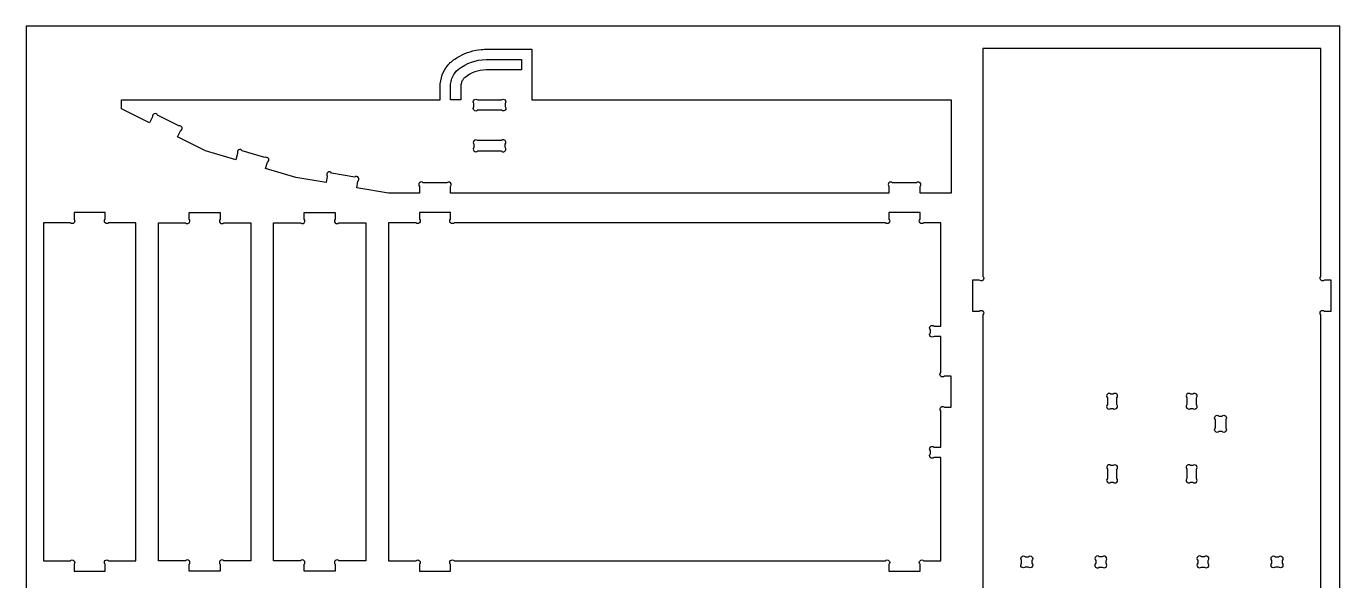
# Model space of a CAD drawing. Extents: x 9.7 to 25.6, y 2.8 to 20.8.
# Drawn here: x 9.75 to 25.62, y 14.08 to 20.78 of the extents above; entities that cross this region are included whole.
import ezdxf

# ---------------------------------------------------------------- set-up
doc = ezdxf.new("R2010")
doc.units = 0
doc.header["$MEASUREMENT"] = 0
doc.layers.get('0').update_dxf_attribs({"linetype": 'CONTINUOUS'})
doc.layers.add('SECTIONCUTEDGES', color=18, linetype='CONTINUOUS')

msp = doc.modelspace()

# ---------------------------------------------------------------- linework, layer by layer
msp.add_lwpolyline([(25.617, 20.781), (9.748, 20.781), (9.748, 2.759), (25.617, 2.759)], close=True)
for points in [[(22.923, 16.209), (22.923, 16.292, 1), (22.879, 16.336), (22.853, 16.336, 1), (22.809, 16.292), (22.809, 16.209, 1), (22.853, 16.164), (22.879, 16.164, 1)], [(23.771, 16.292), (23.771, 16.209, 1), (23.815, 16.164), (23.841, 16.164, 1), (23.885, 16.209), (23.885, 16.292, 1), (23.841, 16.336), (23.815, 16.336, 1)], [(22.923, 15.316), (22.923, 15.428, 1), (22.879, 15.472), (22.853, 15.472, 1), (22.809, 15.428), (22.809, 15.316, 1), (22.853, 15.272), (22.879, 15.272, 1)], [(23.771, 15.428), (23.771, 15.316, 1), (23.815, 15.272), (23.841, 15.272, 1), (23.885, 15.316), (23.885, 15.428, 1), (23.841, 15.472), (23.815, 15.472, 1)]]:
    msp.add_lwpolyline(points, format="xyb", close=True)
at = {"layer": 'SECTIONCUTEDGES'}
for points in [[(10.899, 19.784), (10.899, 19.891), (14.747, 19.891, -0.002134), (14.748, 20.051, -0.087341), (14.774, 20.193, -0.074516), (14.836, 20.304, -0.050894), (14.871, 20.342, -0.0521), (14.985, 20.421, -0.105525), (15.246, 20.5, -0.010514), (15.264, 20.502, -0.005257), (15.301, 20.503), (15.855, 20.503), (15.855, 19.891), (20.921, 19.891), (20.921, 18.765), (20.546, 18.765), (20.546, 18.846, 1), (20.502, 18.89), (20.215, 18.89, 1), (20.171, 18.846), (20.171, 18.765), (14.874, 18.765), (14.874, 18.846, 1), (14.83, 18.89), (14.544, 18.89, 1), (14.499, 18.846), (14.499, 18.765), (14.124, 18.765), (13.741, 18.829), (13.755, 18.908, 1), (13.719, 18.959), (13.436, 19.008, 1), (13.385, 18.971), (13.372, 18.892), (13.004, 18.954), (12.639, 19.061), (12.662, 19.139, 1), (12.632, 19.194), (12.357, 19.275, 1), (12.302, 19.245), (12.279, 19.167), (11.914, 19.274), (11.574, 19.445), (11.61, 19.517, 1), (11.59, 19.577), (11.334, 19.705, 1), (11.275, 19.686), (11.239, 19.613)], [(15.533, 19.847), (15.533, 19.81, -1), (15.488, 19.766), (15.202, 19.766, -1), (15.157, 19.81), (15.157, 19.847, -1), (15.202, 19.891), (15.488, 19.891, -1)], [(15.202, 19.274), (15.488, 19.274, 1), (15.533, 19.319), (15.533, 19.355, 1), (15.488, 19.399), (15.202, 19.399, 1), (15.157, 19.355), (15.157, 19.319, 1)], [(9.957, 14.323), (10.282, 14.323, -1), (10.326, 14.279), (10.326, 14.198), (10.701, 14.198), (10.701, 14.279, -1), (10.746, 14.323), (11.071, 14.323), (11.071, 18.406), (10.746, 18.406, -1), (10.701, 18.45), (10.701, 18.531), (10.326, 18.531), (10.326, 18.45, -1), (10.282, 18.406), (9.957, 18.406)], [(11.716, 14.198), (11.716, 14.279, 1), (11.672, 14.323), (11.347, 14.323), (11.347, 18.406), (11.672, 18.406, 1), (11.716, 18.45), (11.716, 18.531), (12.091, 18.531), (12.091, 18.45, 1), (12.135, 18.406), (12.461, 18.406), (12.461, 14.323), (12.135, 14.323, 1), (12.091, 14.279), (12.091, 14.198)], [(13.106, 14.198), (13.106, 14.279, 1), (13.062, 14.323), (12.737, 14.323), (12.737, 18.406), (13.062, 18.406, 1), (13.106, 18.45), (13.106, 18.531), (13.481, 18.531), (13.481, 18.45, 1), (13.525, 18.406), (13.85, 18.406), (13.85, 14.323), (13.525, 14.323, 1), (13.481, 14.279), (13.481, 14.198)], [(14.126, 14.323), (14.455, 14.323, -1), (14.499, 14.279), (14.499, 14.198), (14.874, 14.198), (14.874, 14.279, -1), (14.919, 14.323), (20.127, 14.323, -1), (20.171, 14.279), (20.171, 14.198), (20.546, 14.198), (20.546, 14.279, -1), (20.59, 14.323), (20.796, 14.323), (20.796, 15.57), (20.715, 15.57, -1), (20.671, 15.615), (20.671, 15.651, -1), (20.715, 15.695), (20.796, 15.695), (20.796, 16.132, -1), (20.84, 16.177), (20.921, 16.177), (20.921, 16.552), (20.84, 16.552, -1), (20.796, 16.596), (20.796, 17.033), (20.715, 17.033, -1), (20.671, 17.077), (20.671, 17.114, -1), (20.715, 17.158), (20.796, 17.158), (20.796, 18.406), (20.59, 18.406, -1), (20.546, 18.45), (20.546, 18.531), (20.171, 18.531), (20.171, 18.45, -1), (20.127, 18.406), (14.919, 18.406, -1), (14.874, 18.45), (14.874, 18.531), (14.499, 18.531), (14.499, 18.45, -1), (14.455, 18.406), (14.126, 18.406)], [(24.239, 16.026), (24.239, 15.927, -1), (24.195, 15.883), (24.159, 15.883, -1), (24.114, 15.927), (24.114, 16.026, -1), (24.159, 16.071), (24.195, 16.071, -1)], [(21.854, 14.246), (21.817, 14.246, -1), (21.773, 14.291), (21.773, 14.327, -1), (21.817, 14.371), (21.854, 14.371, -1), (21.898, 14.327), (21.898, 14.291, -1)], [(22.748, 14.371), (22.712, 14.371, 1), (22.668, 14.327), (22.668, 14.291, 1), (22.712, 14.246), (22.748, 14.246, 1), (22.793, 14.291), (22.793, 14.327, 1)], [(23.945, 14.246), (23.982, 14.246, 1), (24.026, 14.291), (24.026, 14.327, 1), (23.982, 14.371), (23.945, 14.371, 1), (23.901, 14.327), (23.901, 14.291, 1)], [(24.84, 14.371), (24.877, 14.371, -1), (24.921, 14.327), (24.921, 14.291, -1), (24.877, 14.246), (24.84, 14.246, -1), (24.796, 14.291), (24.796, 14.327, -1)]]:
    msp.add_lwpolyline(points, format="xyb", close=True, dxfattribs=at)
msp.add_lwpolyline([(25.388, 11.95), (25.388, 17.294, -1), (25.432, 17.338), (25.513, 17.338), (25.513, 17.714), (25.432, 17.714, -1), (25.388, 17.758), (25.388, 20.514), (21.306, 20.514), (21.306, 17.758, -1), (21.261, 17.714), (21.181, 17.714), (21.181, 17.338), (21.261, 17.338, -1), (21.306, 17.294), (21.306, 11.95)], format="xyb", dxfattribs=at)
msp.add_lwpolyline([(14.997, 19.891), (14.872, 19.891), (14.872, 20.042), (14.873, 20.062), (14.874, 20.08), (14.877, 20.098), (14.881, 20.115), (14.886, 20.133), (14.891, 20.15), (14.898, 20.166), (14.906, 20.183), (14.915, 20.198), (14.924, 20.214), (14.935, 20.228), (14.942, 20.237), (14.971, 20.262), (15.007, 20.289), (15.045, 20.312), (15.085, 20.332), (15.126, 20.348), (15.169, 20.361), (15.212, 20.37), (15.257, 20.376), (15.304, 20.378), (15.73, 20.378), (15.73, 20.253), (15.306, 20.253), (15.267, 20.251), (15.233, 20.247), (15.2, 20.24), (15.168, 20.23), (15.136, 20.217), (15.106, 20.202), (15.077, 20.184), (15.049, 20.164), (15.036, 20.153), (15.03, 20.146), (15.028, 20.143), (15.022, 20.135), (15.017, 20.125), (15.012, 20.116), (15.008, 20.106), (15.005, 20.096), (15.002, 20.086), (15, 20.075), (14.999, 20.065), (14.998, 20.054), (14.997, 20.04)], close=True, dxfattribs=at)

doc.saveas('drawing.dxf')
